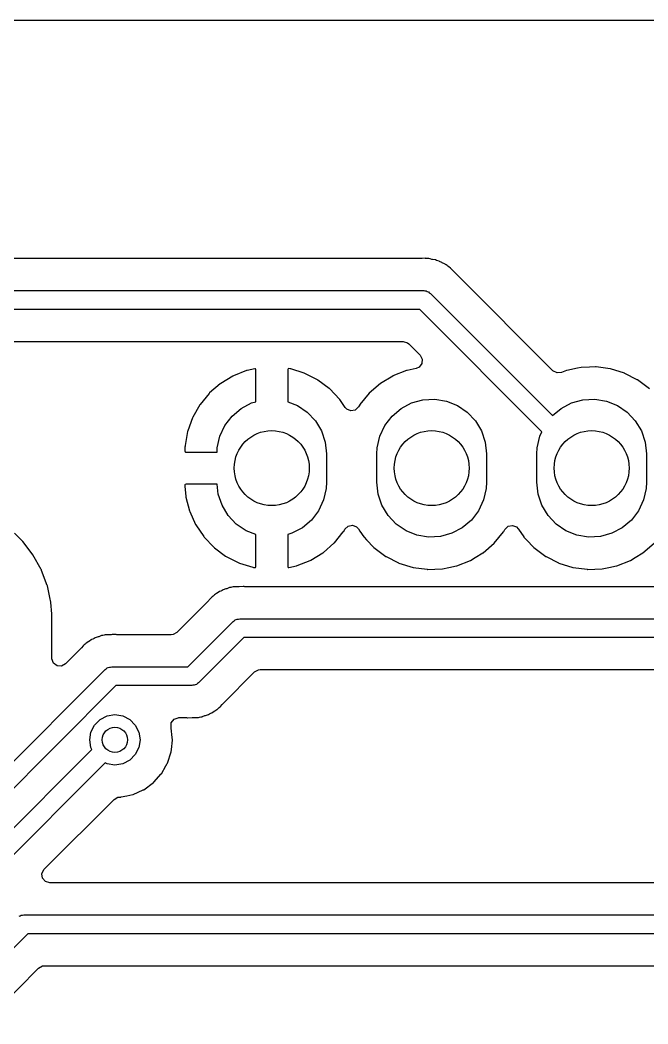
# Model space of a CAD drawing. Extents: x 51 to 243, y -135 to -54.
# Drawn here: x 215.71 to 225.68, y -69.78 to -53.85 of the extents above; entities that cross this region are included whole.
import ezdxf

# ---------------------------------------------------------------- set-up
doc = ezdxf.new("R2010")
doc.units = 0
doc.layers.add('BLACK', color=7, linetype='CONTINUOUS')

msp = doc.modelspace()

# ---------------------------------------------------------------- linework, layer by layer
at = {"layer": 'BLACK', "linetype": 'CONTINUOUS'}
for p, q in [((51.4345, -53.8485), (243.206, -53.8485)), ((222.086, -57.6345), (210.936, -57.6345)), ((222.098, -57.6339), (222.086, -57.6345)), ((222.144, -57.6296), (222.098, -57.6339)), ((222.152, -57.6308), (222.144, -57.6296)), ((222.165, -57.6329), (222.152, -57.6308)), ((222.185, -57.6345), (222.165, -57.6329)), ((222.206, -57.6345), (222.185, -57.6345)), ((222.223, -57.6388), (222.206, -57.6345)), ((222.251, -57.646), (222.223, -57.6388)), ((222.263, -57.6484), (222.251, -57.646)), ((222.308, -57.6556), (222.263, -57.6484)), ((222.328, -57.6641), (222.308, -57.6556)), ((222.347, -57.6705), (222.328, -57.6641)), ((222.367, -57.6759), (222.347, -57.6705)), ((222.374, -57.6797), (222.367, -57.6759)), ((222.408, -57.6981), (222.374, -57.6797)), ((222.374, -57.6797), (222.374, -57.6797)), ((222.418, -57.7033), (222.408, -57.6981)), ((222.454, -57.7185), (222.418, -57.7033)), ((222.461, -57.7217), (222.454, -57.7185)), ((222.454, -57.7185), (222.454, -57.7185)), ((222.467, -57.7266), (222.461, -57.7217)), ((222.478, -57.7348), (222.467, -57.7266)), ((222.494, -57.7457), (222.478, -57.7348)), ((222.506, -57.7522), (222.494, -57.7457)), ((222.513, -57.756), (222.506, -57.7522)), ((222.522, -57.7648), (222.513, -57.756)), ((222.547, -57.7876), (222.522, -57.7648)), ((222.556, -57.7954), (222.547, -57.7876)), ((222.559, -57.7981), (222.556, -57.7954)), ((222.58, -57.8186), (222.559, -57.7981)), ((222.583, -57.8214), (222.58, -57.8186)), ((222.622, -57.858), (222.583, -57.8214)), ((222.634, -57.8699), (222.622, -57.858)), ((222.639, -57.8766), (222.634, -57.8699)), ((222.639, -57.8766), (222.639, -57.8766)), ((222.647, -57.8854), (222.639, -57.8766)), ((224.175, -59.4141), (222.647, -57.8854)), ((159.498, -58.143), (222.123, -58.143)), ((222.123, -58.143), (222.142, -58.1481)), ((222.142, -58.1481), (222.162, -58.1481)), ((222.162, -58.1481), (222.179, -58.158)), ((222.179, -58.158), (222.198, -58.1631)), ((222.198, -58.1631), (222.212, -58.1771)), ((222.212, -58.1771), (222.229, -58.1869)), ((222.229, -58.1869), (224.169, -60.1272)), ((222.061, -58.443), (159.498, -58.443)), ((224, -60.3823), (222.061, -58.443)), ((159.811, -58.9515), (221.798, -58.9515)), ((221.798, -58.9515), (221.866, -58.9715)), ((221.866, -58.9715), (221.887, -58.9884)), ((221.887, -58.9884), (222.065, -59.1661)), ((222.065, -59.1661), (222.099, -59.2285)), ((222.099, -59.2285), (222.094, -59.2993)), ((219.308, -59.4123), (219.1, -59.4943)), ((219.318, -59.4093), (219.308, -59.4123)), ((219.441, -59.3833), (219.318, -59.4093)), ((219.452, -59.3848), (219.441, -59.3833)), ((219.456, -59.3984), (219.452, -59.3848)), ((219.456, -59.9078), (219.456, -59.3984)), ((219.968, -59.3832), (219.964, -59.3963)), ((219.964, -59.3963), (219.964, -59.9051)), ((219.982, -59.381), (219.968, -59.3832)), ((220.002, -59.3836), (219.982, -59.381)), ((220.012, -59.3859), (220.002, -59.3836)), ((220.225, -59.452), (220.012, -59.3859)), ((221.852, -59.4099), (221.635, -59.4958)), ((221.858, -59.4088), (221.852, -59.4099)), ((222.002, -59.3786), (221.858, -59.4088)), ((221.858, -59.4088), (221.858, -59.4088)), ((222.051, -59.3561), (222.002, -59.3786)), ((222.094, -59.2993), (222.051, -59.3561)), ((224.24, -59.4486), (224.175, -59.4141)), ((224.392, -59.4099), (224.311, -59.4422)), ((224.398, -59.4088), (224.392, -59.4099)), ((224.567, -59.3733), (224.398, -59.4088)), ((224.398, -59.4088), (224.398, -59.4088)), ((224.621, -59.3618), (224.567, -59.3733)), ((224.754, -59.3568), (224.621, -59.3618)), ((224.85, -59.3533), (224.754, -59.3568)), ((224.855, -59.3531), (224.85, -59.3533)), ((224.85, -59.3533), (224.85, -59.3533)), ((224.86, -59.3538), (224.855, -59.3531)), ((225.082, -59.3831), (224.86, -59.3538)), ((224.86, -59.3538), (224.86, -59.3538)), ((225.087, -59.3838), (225.082, -59.3831)), ((225.082, -59.3831), (225.082, -59.3831)), ((225.31, -59.4532), (225.087, -59.3838)), ((219.091, -59.499), (218.9, -59.6148)), ((219.1, -59.4943), (219.091, -59.499)), ((220.235, -59.456), (220.225, -59.452)), ((220.434, -59.5572), (220.235, -59.456)), ((220.443, -59.5628), (220.434, -59.5572)), ((220.622, -59.696), (220.443, -59.5628)), ((221.63, -59.4986), (221.439, -59.6144)), ((221.635, -59.4958), (221.63, -59.4986)), ((221.63, -59.4986), (221.63, -59.4986)), ((224.311, -59.4422), (224.24, -59.4486)), ((225.315, -59.4556), (225.31, -59.4532)), ((225.514, -59.5568), (225.315, -59.4556)), ((225.315, -59.4556), (225.315, -59.4556)), ((225.519, -59.5592), (225.514, -59.5568)), ((225.514, -59.5568), (225.514, -59.5568)), ((225.707, -59.6988), (225.519, -59.5592)), ((218.891, -59.6211), (218.723, -59.7673)), ((218.9, -59.6148), (218.891, -59.6211)), ((220.63, -59.7031), (220.622, -59.696)), ((220.784, -59.8646), (220.63, -59.7031)), ((221.435, -59.6172), (221.258, -59.7705)), ((221.439, -59.6144), (221.435, -59.6172)), ((221.439, -59.6144), (221.439, -59.6144)), ((218.715, -59.775), (218.574, -59.9475)), ((218.723, -59.7673), (218.715, -59.775)), ((219.39, -59.9261), (219.456, -59.9078)), ((219.964, -59.9051), (220.118, -59.9668)), ((220.791, -59.8728), (220.784, -59.8646)), ((220.874, -59.997), (220.791, -59.8728)), ((221.258, -59.7705), (221.11, -59.9514)), ((221.93, -59.9261), (222.111, -59.8762)), ((222.111, -59.8762), (222.299, -59.8664)), ((222.299, -59.8664), (222.484, -59.897)), ((222.484, -59.897), (222.658, -59.9668)), ((224.47, -59.9261), (224.651, -59.8762)), ((224.651, -59.8762), (224.839, -59.8664)), ((224.839, -59.8664), (225.024, -59.897)), ((225.024, -59.897), (225.198, -59.9668)), ((218.568, -59.9563), (218.457, -60.1503)), ((218.574, -59.9475), (218.568, -59.9563)), ((219.08, -60.135), (219.224, -60.0137)), ((219.224, -60.0137), (219.39, -59.9261)), ((220.118, -59.9668), (220.274, -60.0725)), ((220.902, -60.0262), (220.874, -59.997)), ((220.968, -60.0522), (220.902, -60.0262)), ((221.037, -60.0383), (220.968, -60.0522)), ((221.088, -59.989), (221.037, -60.0383)), ((221.107, -59.956), (221.088, -59.989)), ((221.11, -59.9514), (221.107, -59.956)), ((221.107, -59.956), (221.107, -59.956)), ((221.62, -60.135), (221.764, -60.0137)), ((221.764, -60.0137), (221.93, -59.9261)), ((222.658, -59.9668), (222.814, -60.0725)), ((224.169, -60.1272), (224.304, -60.0137)), ((224.304, -60.0137), (224.47, -59.9261)), ((225.198, -59.9668), (225.354, -60.0725)), ((218.453, -60.1599), (218.377, -60.3697)), ((218.457, -60.1503), (218.453, -60.1599)), ((218.966, -60.2843), (219.08, -60.135)), ((220.274, -60.0725), (220.403, -60.209)), ((220.403, -60.209), (220.5, -60.3701)), ((221.506, -60.2843), (221.62, -60.135)), ((222.814, -60.0725), (222.943, -60.209)), ((222.943, -60.209), (223.04, -60.3701)), ((225.354, -60.0725), (225.483, -60.209)), ((225.483, -60.209), (225.58, -60.3701)), ((218.374, -60.38), (218.334, -60.6008)), ((218.377, -60.3697), (218.374, -60.38)), ((218.886, -60.4546), (218.966, -60.2843)), ((220.5, -60.3701), (220.56, -60.5482)), ((221.426, -60.4546), (221.506, -60.2843)), ((223.04, -60.3701), (223.1, -60.5482)), ((223.966, -60.4546), (224, -60.3823)), ((225.58, -60.3701), (225.64, -60.5482)), ((218.845, -60.638), (218.886, -60.4546)), ((221.385, -60.638), (221.426, -60.4546)), ((223.925, -60.638), (223.966, -60.4546)), ((218.333, -60.609), (218.332, -60.6279)), ((218.332, -60.6279), (218.332, -60.6308)), ((218.332, -60.6308), (218.332, -60.6879)), ((218.332, -60.6879), (218.336, -60.7031)), ((218.334, -60.6008), (218.333, -60.609)), ((218.336, -60.7031), (218.338, -60.7043)), ((218.338, -60.7043), (218.346, -60.706)), ((218.842, -60.706), (218.845, -60.638)), ((220.56, -60.5482), (220.58, -60.735)), ((221.38, -60.735), (221.385, -60.638)), ((223.1, -60.5482), (223.12, -60.735)), ((223.92, -60.735), (223.925, -60.638)), ((225.64, -60.5482), (225.66, -60.735)), ((218.346, -60.706), (218.842, -60.706)), ((220.58, -60.735), (220.58, -61.185)), ((221.38, -61.185), (221.38, -60.735)), ((223.12, -60.735), (223.12, -61.185)), ((223.92, -61.185), (223.92, -60.735)), ((225.66, -60.735), (225.66, -61.185)), ((218.334, -61.2199), (218.332, -61.2275)), ((218.332, -61.2275), (218.332, -61.2411)), ((218.332, -61.2411), (218.332, -61.2464)), ((218.332, -61.2464), (218.346, -61.4127)), ((218.335, -61.2185), (218.334, -61.2199)), ((218.35, -61.214), (218.335, -61.2185)), ((218.843, -61.214), (218.35, -61.214)), ((218.86, -61.3718), (218.843, -61.214)), ((220.575, -61.282), (220.534, -61.4654)), ((220.58, -61.185), (220.575, -61.282)), ((221.4, -61.3718), (221.38, -61.185)), ((223.115, -61.282), (223.074, -61.4654)), ((223.12, -61.185), (223.115, -61.282)), ((223.94, -61.3718), (223.92, -61.185)), ((225.655, -61.282), (225.614, -61.4654)), ((225.66, -61.185), (225.655, -61.282)), ((218.346, -61.4127), (218.348, -61.4232)), ((218.348, -61.4232), (218.404, -61.6392)), ((218.92, -61.5499), (218.86, -61.3718)), ((220.534, -61.4654), (220.454, -61.6357)), ((221.46, -61.5499), (221.4, -61.3718)), ((223.074, -61.4654), (222.994, -61.6357)), ((224, -61.5499), (223.94, -61.3718)), ((225.614, -61.4654), (225.534, -61.6357)), ((218.404, -61.6392), (218.408, -61.6492)), ((218.408, -61.6492), (218.499, -61.8527)), ((219.017, -61.711), (218.92, -61.5499)), ((220.454, -61.6357), (220.34, -61.785)), ((221.557, -61.711), (221.46, -61.5499)), ((222.994, -61.6357), (222.88, -61.785)), ((224.097, -61.711), (224, -61.5499)), ((225.534, -61.6357), (225.42, -61.785)), ((219.146, -61.8475), (219.017, -61.711)), ((220.34, -61.785), (220.196, -61.9063)), ((221.686, -61.8475), (221.557, -61.711)), ((222.88, -61.785), (222.736, -61.9063)), ((224.226, -61.8475), (224.097, -61.711)), ((225.42, -61.785), (225.276, -61.9063)), ((218.499, -61.8527), (218.505, -61.862)), ((218.505, -61.862), (218.629, -62.0472)), ((219.302, -61.9532), (219.146, -61.8475)), ((219.456, -62.0149), (219.302, -61.9532)), ((220.196, -61.9063), (220.03, -61.9939)), ((220.705, -62.145), (220.846, -61.9725)), ((220.846, -61.9725), (220.852, -61.9637)), ((220.852, -61.9637), (220.871, -61.931)), ((220.871, -61.931), (220.922, -61.8817)), ((220.922, -61.8817), (220.992, -61.8679)), ((220.992, -61.8679), (221.058, -61.8938)), ((221.058, -61.8938), (221.085, -61.923)), ((221.085, -61.923), (221.111, -61.9612)), ((221.111, -61.9612), (221.172, -62.0519)), ((221.842, -61.9532), (221.686, -61.8475)), ((222.016, -62.023), (221.842, -61.9532)), ((222.736, -61.9063), (222.57, -61.9939)), ((223.242, -62.1495), (223.39, -61.9686)), ((223.39, -61.9686), (223.393, -61.964)), ((223.393, -61.964), (223.411, -61.9315)), ((223.393, -61.964), (223.393, -61.964)), ((223.411, -61.9315), (223.462, -61.8822)), ((223.462, -61.8822), (223.532, -61.8683)), ((223.532, -61.8683), (223.598, -61.8943)), ((223.598, -61.8943), (223.625, -61.9234)), ((223.625, -61.9234), (223.629, -61.929)), ((223.629, -61.929), (223.712, -62.0519)), ((224.382, -61.9532), (224.226, -61.8475)), ((224.556, -62.023), (224.382, -61.9532)), ((225.276, -61.9063), (225.11, -61.9939)), ((215.747, -62.1122), (215.624, -61.9927)), ((215.753, -62.1186), (215.747, -62.1122)), ((215.756, -62.1222), (215.753, -62.1186)), ((215.776, -62.1489), (215.756, -62.1222)), ((215.756, -62.1222), (215.756, -62.1222)), ((218.629, -62.0472), (218.636, -62.0554)), ((218.636, -62.0554), (218.79, -62.2169)), ((219.456, -62.5237), (219.456, -62.0149)), ((220.03, -61.9939), (219.964, -62.0122)), ((219.964, -62.0122), (219.964, -62.5216)), ((221.172, -62.0519), (221.175, -62.0558)), ((221.175, -62.0558), (221.175, -62.0558)), ((221.175, -62.0558), (221.216, -62.0984)), ((221.216, -62.0984), (221.333, -62.2212)), ((222.201, -62.0536), (222.016, -62.023)), ((222.389, -62.0438), (222.201, -62.0536)), ((222.57, -61.9939), (222.389, -62.0438)), ((223.712, -62.0519), (223.715, -62.0558)), ((223.715, -62.0558), (223.715, -62.0558)), ((223.715, -62.0558), (223.756, -62.0984)), ((223.756, -62.0984), (223.873, -62.2212)), ((224.741, -62.0536), (224.556, -62.023)), ((224.929, -62.0438), (224.741, -62.0536)), ((225.11, -61.9939), (224.929, -62.0438)), ((215.918, -62.3341), (215.776, -62.1489)), ((218.79, -62.2169), (218.798, -62.224)), ((218.798, -62.224), (218.977, -62.3572)), ((220.529, -62.2989), (220.697, -62.1527)), ((220.697, -62.1527), (220.705, -62.145)), ((221.333, -62.2212), (221.521, -62.3608)), ((223.065, -62.3028), (223.242, -62.1495)), ((223.873, -62.2212), (224.061, -62.3608)), ((225.605, -62.3028), (225.782, -62.1495)), ((216.049, -62.5712), (215.918, -62.3341)), ((218.977, -62.3572), (218.986, -62.3628)), ((218.986, -62.3628), (219.185, -62.464)), ((220.112, -62.5077), (220.32, -62.4257)), ((220.32, -62.4257), (220.329, -62.421)), ((220.329, -62.421), (220.52, -62.3052)), ((220.52, -62.3052), (220.529, -62.2989)), ((221.521, -62.3608), (221.526, -62.3632)), ((221.526, -62.3632), (221.526, -62.3632)), ((221.526, -62.3632), (221.725, -62.4644)), ((222.648, -62.5101), (222.865, -62.4242)), ((222.865, -62.4242), (222.942, -62.3776)), ((222.942, -62.3776), (223.061, -62.3056)), ((223.061, -62.3056), (223.065, -62.3028)), ((223.061, -62.3056), (223.061, -62.3056)), ((224.061, -62.3608), (224.066, -62.3632)), ((224.066, -62.3632), (224.066, -62.3632)), ((224.066, -62.3632), (224.265, -62.4644)), ((225.188, -62.5101), (225.405, -62.4242)), ((225.405, -62.4242), (225.482, -62.3776)), ((225.482, -62.3776), (225.601, -62.3056)), ((225.601, -62.3056), (225.605, -62.3028)), ((225.601, -62.3056), (225.601, -62.3056)), ((216.051, -62.5755), (216.049, -62.5712)), ((216.055, -62.5869), (216.051, -62.5755)), ((216.051, -62.5755), (216.051, -62.5755)), ((216.145, -62.8248), (216.055, -62.5869)), ((219.185, -62.464), (219.195, -62.468)), ((219.195, -62.468), (219.408, -62.5341)), ((219.408, -62.5341), (219.418, -62.5364)), ((219.418, -62.5364), (219.438, -62.539)), ((219.438, -62.539), (219.452, -62.5368)), ((219.452, -62.5368), (219.456, -62.5237)), ((219.964, -62.5216), (219.968, -62.5352)), ((219.968, -62.5352), (219.979, -62.5367)), ((219.979, -62.5367), (220.102, -62.5107)), ((220.102, -62.5107), (220.112, -62.5077)), ((221.725, -62.4644), (221.73, -62.4668)), ((221.73, -62.4668), (221.953, -62.5362)), ((221.953, -62.5362), (221.958, -62.5369)), ((221.958, -62.5369), (221.958, -62.5369)), ((221.958, -62.5369), (222.18, -62.5662)), ((222.18, -62.5662), (222.18, -62.5662)), ((222.18, -62.5662), (222.185, -62.5669)), ((222.185, -62.5669), (222.19, -62.5667)), ((222.19, -62.5667), (222.302, -62.5626)), ((222.19, -62.5667), (222.19, -62.5667)), ((222.302, -62.5626), (222.419, -62.5582)), ((222.419, -62.5582), (222.521, -62.5367)), ((222.521, -62.5367), (222.642, -62.5112)), ((222.642, -62.5112), (222.648, -62.5101)), ((222.642, -62.5112), (222.642, -62.5112)), ((224.265, -62.4644), (224.269, -62.4668)), ((224.269, -62.4668), (224.493, -62.5362)), ((224.493, -62.5362), (224.498, -62.5369)), ((224.498, -62.5369), (224.498, -62.5369)), ((224.498, -62.5369), (224.72, -62.5662)), ((224.72, -62.5662), (224.72, -62.5662)), ((224.72, -62.5662), (224.725, -62.5669)), ((224.725, -62.5669), (224.73, -62.5667)), ((224.73, -62.5667), (224.842, -62.5626)), ((224.73, -62.5667), (224.73, -62.5667)), ((224.842, -62.5626), (224.959, -62.5582)), ((224.959, -62.5582), (225.061, -62.5367)), ((225.061, -62.5367), (225.182, -62.5112)), ((225.182, -62.5112), (225.188, -62.5101)), ((225.182, -62.5112), (225.182, -62.5112)), ((216.146, -62.8292), (216.145, -62.8248)), ((216.187, -63.0115), (216.146, -62.8292)), ((216.146, -62.8292), (216.146, -62.8292)), ((218.882, -62.9184), (218.845, -62.9455)), ((218.902, -62.9105), (218.882, -62.9184)), ((218.92, -62.9018), (218.902, -62.9105)), ((218.938, -62.8909), (218.92, -62.9018)), ((218.983, -62.878), (218.938, -62.8909)), ((218.994, -62.8741), (218.983, -62.878)), ((219.03, -62.86), (218.994, -62.8741)), ((219.037, -62.8571), (219.03, -62.86)), ((219.03, -62.86), (219.03, -62.86)), ((219.045, -62.8561), (219.037, -62.8571)), ((219.051, -62.8553), (219.045, -62.8561)), ((219.045, -62.8561), (219.045, -62.8561)), ((219.058, -62.8544), (219.051, -62.8553)), ((219.078, -62.8504), (219.058, -62.8544)), ((219.098, -62.8444), (219.078, -62.8504)), ((219.144, -62.843), (219.098, -62.8444)), ((219.156, -62.8421), (219.144, -62.843)), ((219.157, -62.842), (219.156, -62.8421)), ((219.161, -62.8415), (219.157, -62.842)), ((219.157, -62.842), (219.157, -62.842)), ((219.19, -62.8415), (219.161, -62.8415)), ((219.194, -62.8414), (219.19, -62.8415)), ((219.257, -62.8395), (219.194, -62.8414)), ((219.264, -62.8392), (219.257, -62.8395)), ((219.257, -62.8395), (219.257, -62.8395)), ((219.272, -62.8409), (219.264, -62.8392)), ((219.284, -62.8415), (219.272, -62.8409)), ((233.235, -62.8415), (219.284, -62.8415)), ((216.204, -63.0895), (216.187, -63.0115)), ((216.204, -63.0941), (216.204, -63.0895)), ((216.217, -63.2705), (216.204, -63.0941)), ((218.71, -63.0605), (218.204, -63.5666)), ((218.718, -63.0518), (218.71, -63.0605)), ((218.748, -63.0162), (218.718, -63.0518)), ((218.765, -63.0036), (218.748, -63.0162)), ((218.78, -62.9907), (218.765, -63.0036)), ((218.795, -62.9755), (218.78, -62.9907)), ((218.802, -62.9715), (218.795, -62.9755)), ((218.835, -62.952), (218.802, -62.9715)), ((218.802, -62.9715), (218.802, -62.9715)), ((218.845, -62.9455), (218.835, -62.952)), ((216.218, -63.2911), (216.217, -63.2705)), ((216.218, -63.9781), (216.218, -63.2911)), ((218.378, -64.112), (219.096, -63.3939)), ((219.096, -63.3939), (219.113, -63.3841)), ((219.113, -63.3841), (219.127, -63.3701)), ((219.127, -63.3701), (219.146, -63.365)), ((219.146, -63.365), (219.163, -63.3551)), ((219.163, -63.3551), (219.183, -63.3551)), ((219.183, -63.3551), (219.202, -63.35)), ((219.202, -63.35), (233.713, -63.35)), ((218.204, -63.5666), (218.142, -63.6006)), ((216.803, -63.714), (216.763, -63.7375)), ((216.813, -63.7075), (216.803, -63.714)), ((216.844, -63.685), (216.813, -63.7075)), ((216.85, -63.6804), (216.844, -63.685)), ((216.844, -63.685), (216.844, -63.685)), ((216.87, -63.6725), (216.85, -63.6804)), ((216.888, -63.6638), (216.87, -63.6725)), ((216.906, -63.6529), (216.888, -63.6638)), ((216.951, -63.64), (216.906, -63.6529)), ((216.962, -63.6361), (216.951, -63.64)), ((216.998, -63.622), (216.962, -63.6361)), ((217.005, -63.6191), (216.998, -63.622)), ((216.998, -63.622), (216.998, -63.622)), ((217.013, -63.6181), (217.005, -63.6191)), ((217.019, -63.6173), (217.013, -63.6181)), ((217.013, -63.6181), (217.013, -63.6181)), ((217.026, -63.6164), (217.019, -63.6173)), ((217.046, -63.6124), (217.026, -63.6164)), ((217.066, -63.6064), (217.046, -63.6124)), ((217.112, -63.605), (217.066, -63.6064)), ((217.124, -63.6041), (217.112, -63.605)), ((217.129, -63.6035), (217.124, -63.6041)), ((217.158, -63.6035), (217.129, -63.6035)), ((217.162, -63.6034), (217.158, -63.6035)), ((217.177, -63.6029), (217.162, -63.6034)), ((217.232, -63.6012), (217.177, -63.6029)), ((217.24, -63.6029), (217.232, -63.6012)), ((217.252, -63.6035), (217.24, -63.6029)), ((217.24, -63.6029), (217.24, -63.6029)), ((218.115, -63.6035), (217.252, -63.6035)), ((218.142, -63.6006), (218.115, -63.6035)), ((219.264, -63.65), (218.546, -64.3681)), ((233.713, -63.65), (219.264, -63.65)), ((216.678, -63.8225), (216.434, -64.0671)), ((216.686, -63.8138), (216.678, -63.8225)), ((216.716, -63.7782), (216.686, -63.8138)), ((216.733, -63.7655), (216.716, -63.7782)), ((216.748, -63.7527), (216.733, -63.7655)), ((216.763, -63.7375), (216.748, -63.7527)), ((216.219, -63.987), (216.218, -63.9781)), ((216.244, -64.0536), (216.219, -63.987)), ((213.806, -67.414), (217.064, -64.1559)), ((216.3, -64.0961), (216.244, -64.0536)), ((216.371, -64.1012), (216.3, -64.0961)), ((216.434, -64.0671), (216.371, -64.1012)), ((217.064, -64.1559), (217.081, -64.1461)), ((217.081, -64.1461), (217.095, -64.1321)), ((217.095, -64.1321), (217.114, -64.127)), ((217.114, -64.127), (217.131, -64.1171)), ((217.131, -64.1171), (217.151, -64.1171)), ((217.151, -64.1171), (217.17, -64.112)), ((217.17, -64.112), (218.378, -64.112)), ((218.932, -64.7015), (219.438, -64.1954)), ((219.438, -64.1954), (219.5, -64.1614)), ((219.5, -64.1614), (219.527, -64.1585)), ((219.527, -64.1585), (233.232, -64.1585)), ((218.546, -64.3681), (218.529, -64.3779)), ((217.232, -64.412), (213.974, -67.6701)), ((218.44, -64.412), (217.232, -64.412)), ((218.459, -64.4069), (218.44, -64.412)), ((218.479, -64.4069), (218.459, -64.4069)), ((218.496, -64.397), (218.479, -64.4069)), ((218.515, -64.3919), (218.496, -64.397)), ((218.529, -64.3779), (218.515, -64.3919)), ((218.74, -64.8515), (218.76, -64.8436)), ((218.76, -64.8436), (218.797, -64.8165)), ((218.797, -64.8165), (218.807, -64.81)), ((218.807, -64.81), (218.84, -64.7905)), ((218.84, -64.7905), (218.847, -64.7865)), ((218.84, -64.7905), (218.84, -64.7905)), ((218.847, -64.7865), (218.862, -64.7713)), ((218.862, -64.7713), (218.877, -64.7584)), ((218.877, -64.7584), (218.888, -64.7505)), ((218.888, -64.7505), (218.894, -64.7458)), ((218.894, -64.7458), (218.924, -64.7102)), ((218.924, -64.7102), (218.932, -64.7015)), ((216.896, -65.0375), (216.984, -64.949)), ((216.984, -64.949), (217.096, -64.8922)), ((217.096, -64.8922), (217.219, -64.8726)), ((217.219, -64.8726), (217.343, -64.8922)), ((217.343, -64.8922), (217.454, -64.949)), ((217.454, -64.949), (217.543, -65.0375)), ((218.11, -65.0727), (218.115, -65.0019)), ((218.115, -65.0019), (218.158, -64.9453)), ((218.158, -64.9453), (218.225, -64.9208)), ((218.225, -64.9208), (218.233, -64.9205)), ((218.233, -64.9205), (218.358, -64.9205)), ((218.358, -64.9205), (218.37, -64.9211)), ((218.37, -64.9211), (218.37, -64.9211)), ((218.37, -64.9211), (218.378, -64.9228)), ((218.378, -64.9228), (218.448, -64.9206)), ((218.448, -64.9206), (218.452, -64.9205)), ((218.452, -64.9205), (218.481, -64.9205)), ((218.481, -64.9205), (218.486, -64.9199)), ((218.486, -64.9199), (218.498, -64.919)), ((218.498, -64.919), (218.544, -64.9176)), ((218.544, -64.9176), (218.564, -64.9116)), ((218.564, -64.9116), (218.584, -64.9076)), ((218.584, -64.9076), (218.591, -64.9067)), ((218.591, -64.9067), (218.597, -64.9059)), ((218.597, -64.9059), (218.605, -64.9049)), ((218.597, -64.9059), (218.597, -64.9059)), ((218.605, -64.9049), (218.612, -64.902)), ((218.612, -64.902), (218.648, -64.8879)), ((218.612, -64.902), (218.612, -64.902)), ((218.648, -64.8879), (218.659, -64.884)), ((218.659, -64.884), (218.704, -64.8711)), ((218.704, -64.8711), (218.722, -64.8602)), ((218.722, -64.8602), (218.74, -64.8515)), ((216.819, -65.2726), (216.839, -65.149)), ((216.839, -65.149), (216.896, -65.0375)), ((217.543, -65.0375), (217.6, -65.149)), ((217.6, -65.149), (217.619, -65.2726)), ((218.111, -65.0764), (218.11, -65.0727)), ((218.113, -65.0827), (218.111, -65.0764)), ((218.114, -65.0893), (218.113, -65.0827)), ((218.129, -65.2373), (218.114, -65.0893)), ((218.114, -65.0893), (218.114, -65.0893)), ((216.839, -65.3962), (216.819, -65.2726)), ((217.619, -65.2726), (217.6, -65.3962)), ((218.117, -65.424), (218.132, -65.2792)), ((218.133, -65.2726), (218.129, -65.2373)), ((218.132, -65.2792), (218.133, -65.2726)), ((214.358, -67.922), (216.854, -65.4258)), ((216.854, -65.4258), (216.839, -65.3962)), ((217.6, -65.3962), (217.543, -65.5077)), ((218.054, -65.6442), (218.113, -65.4625)), ((218.113, -65.4625), (218.117, -65.424)), ((217.066, -65.638), (214.526, -68.1781)), ((217.096, -65.653), (217.066, -65.638)), ((217.454, -65.5962), (217.343, -65.653)), ((217.543, -65.5077), (217.454, -65.5962)), ((217.219, -65.6726), (217.096, -65.653)), ((217.343, -65.653), (217.219, -65.6726)), ((217.958, -65.8096), (218.03, -65.6856)), ((218.03, -65.6856), (218.051, -65.6499)), ((218.051, -65.6499), (218.054, -65.6442)), ((218.051, -65.6499), (218.051, -65.6499)), ((217.676, -66.0637), (217.831, -65.9515)), ((217.831, -65.9515), (217.835, -65.9466)), ((217.835, -65.9466), (217.954, -65.8145)), ((217.954, -65.8145), (217.958, -65.8096)), ((217.954, -65.8145), (217.954, -65.8145)), ((217.508, -66.1387), (217.67, -66.0664)), ((217.67, -66.0664), (217.676, -66.0637)), ((217.67, -66.0664), (217.67, -66.0664)), ((216.097, -67.3264), (217.205, -66.218)), ((217.205, -66.218), (217.268, -66.184)), ((217.268, -66.184), (217.294, -66.1811)), ((217.294, -66.1811), (217.315, -66.1811)), ((217.315, -66.1811), (217.321, -66.1797)), ((217.321, -66.1797), (217.408, -66.1613)), ((217.321, -66.1797), (217.321, -66.1797)), ((217.408, -66.1613), (217.502, -66.1414)), ((217.502, -66.1414), (217.508, -66.1387)), ((216.061, -67.3976), (216.091, -67.333)), ((216.091, -67.333), (216.097, -67.3264)), ((216.071, -67.4678), (216.061, -67.3976)), ((216.118, -67.5215), (216.071, -67.4678)), ((216.186, -67.5415), (216.118, -67.5215)), ((233.235, -67.5415), (216.186, -67.5415)), ((215.697, -68.0701), (215.716, -68.065)), ((215.716, -68.065), (215.733, -68.0551)), ((215.733, -68.0551), (215.753, -68.0551)), ((215.753, -68.0551), (215.772, -68.05)), ((215.772, -68.05), (233.713, -68.05)), ((215.834, -68.35), (214.736, -69.4481)), ((233.713, -68.35), (215.834, -68.35)), ((215.122, -69.7815), (216.008, -68.8954)), ((216.008, -68.8954), (216.07, -68.8614)), ((216.07, -68.8614), (216.097, -68.8585)), ((216.097, -68.8585), (233.232, -68.8585))]:
    msp.add_line(p, q, dxfattribs=at)
at = {"layer": 'BLACK'}
for centre, radius in [((219.71, -60.96), 0.595), ((222.25, -60.96), 0.595), ((224.79, -60.96), 0.595), ((217.219, -65.2726), 0.2)]:
    msp.add_circle(centre, radius, dxfattribs=at)

doc.saveas('drawing.dxf')
